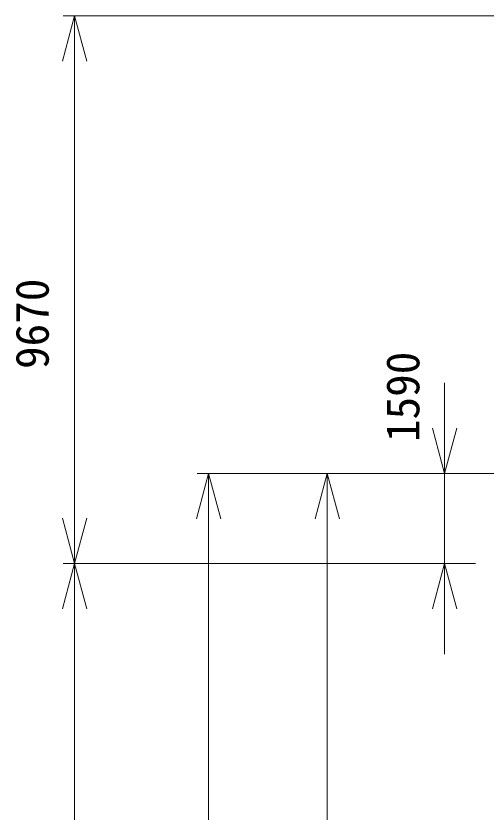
# Model space of a CAD drawing. Units: millimetres, scale not verified. Extents: x -37082 to 37030, y -50564 to 50567.
# Drawn here: x -36987 to -28688, y 7222 to 21283 of the extents above; entities that cross this region are included whole.
import ezdxf
from ezdxf.enums import TextEntityAlignment as Align

# ---------------------------------------------------------------- set-up
doc = ezdxf.new("R2010")
doc.units = ezdxf.units.MM
doc.header["$LTSCALE"] = 80
doc.layers.add('0-4_05 寸法', color=7, linetype='Continuous', lineweight=18)
doc.styles.add('ＭＳ ゴシック', font='')
doc.styles.get('ＭＳ ゴシック').set_extended_font_data('MS Gothic')

msp = doc.modelspace()

# ---------------------------------------------------------------- linework, layer by layer
at = {"layer": '0-4_05 寸法'}
for p, q in [((-28054.52, 21282.77), (-36152.15, 21282.77)), ((-35952.15, 21282.77), (-35952.15, 20482.77)), ((-35952.15, 12411.59), (-35952.15, 20482.77)), ((-29420.07, 14001.59), (-29420.07, 14801.59)), ((-29420.07, 13201.59), (-29420.07, 14001.59)), ((-23676.36, 13201.59), (-33786.91, 13201.59)), ((-33586.91, 13201.59), (-33586.91, 12401.59)), ((-23676.36, 13201.59), (-31692.46, 13201.59)), ((-31492.46, 13201.59), (-31492.46, 12401.59)), ((-23676.36, 13201.59), (-29620.07, 13201.59)), ((-29420.07, 11611.59), (-29420.07, 13201.59)), ((-35952.15, 11611.59), (-35952.15, 12411.59)), ((-33586.91, 12401.59), (-33586.91, -25998.41)), ((-31492.46, -3998.41), (-31492.46, 12401.59)), ((-28876.36, 11611.59), (-36152.15, 11611.59)), ((-28876.36, 11611.59), (-36152.15, 11611.59)), ((-35952.15, 11611.59), (-35952.15, 10811.59)), ((-28876.36, 11611.59), (-29620.07, 11611.59)), ((-29420.07, 11611.59), (-29420.07, 10811.59)), ((-35952.15, -26948.41), (-35952.15, 10811.59)), ((-29420.07, 10811.59), (-29420.07, 10011.59))]:
    msp.add_line(p, q, dxfattribs=at)
for points in [[(-36166.51, 20482.77), (-35952.15, 21282.77), (-35737.79, 20482.77)], [(-29205.71, 14001.59), (-29420.07, 13201.59), (-29634.43, 14001.59)], [(-33801.27, 12401.59), (-33586.91, 13201.59), (-33372.55, 12401.59)], [(-31706.82, 12401.59), (-31492.46, 13201.59), (-31278.1, 12401.59)], [(-35737.79, 12411.59), (-35952.15, 11611.59), (-36166.51, 12411.59)], [(-36166.51, 10811.59), (-35952.15, 11611.59), (-35737.79, 10811.59)], [(-29634.43, 10811.59), (-29420.07, 11611.59), (-29205.71, 10811.59)]]:
    msp.add_lwpolyline(points, dxfattribs=at)

# ---------------------------------------------------------------- texts
at = {"layer": '0-4_05 寸法', "style": 'ＭＳ ゴシック'}
for s, p in [('9670', (-36232.15, 15047.18)), ('1590', (-29689.89, 13756.91))]:
    msp.add_text(s, height=586.5, rotation=90, dxfattribs=at).set_placement(p, align=Align.BOTTOM_LEFT)

doc.saveas('drawing.dxf')
